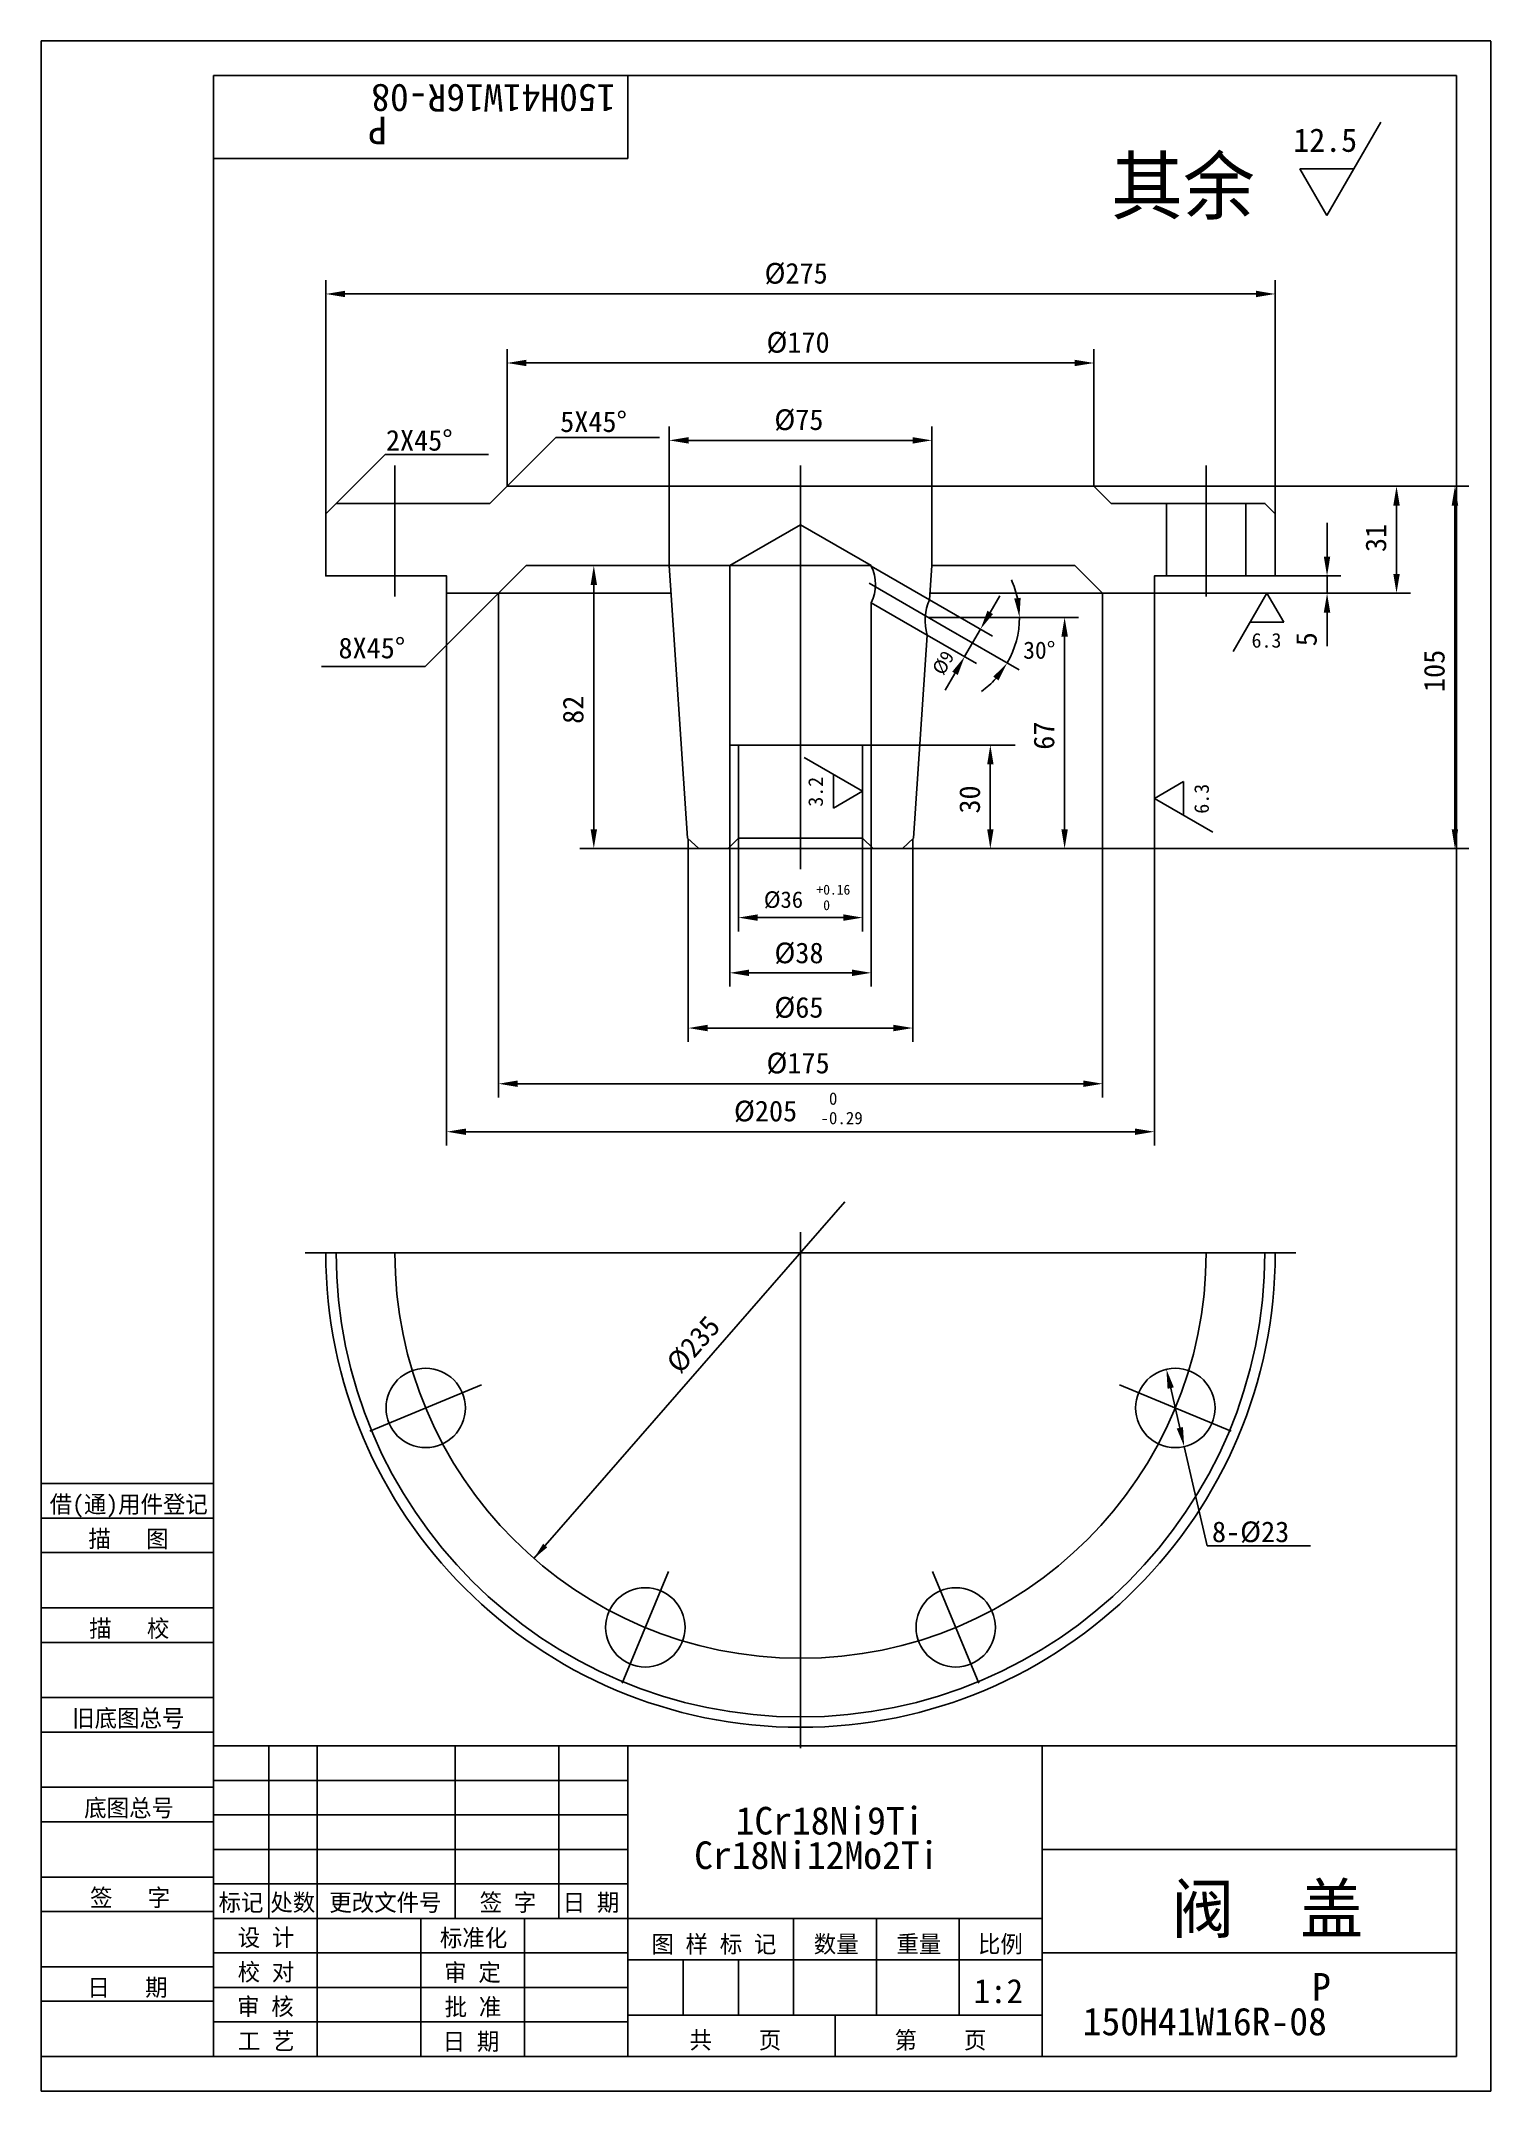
# Model space of a CAD drawing. Header units: metres. Extents: x 0 to 210, y 0 to 297.
import ezdxf

# ---------------------------------------------------------------- set-up
doc = ezdxf.new("R2010")
doc.units = ezdxf.units.M
for name, color, linetype in [('C', 6, 'Continuous'), ('D', 1, 'Continuous'), ('FL', 5, 'Continuous'), ('T', 7, 'Continuous'), ('TL', 4, 'Continuous')]:
    doc.layers.add(name, color=color, linetype=linetype)

# ---------------------------------------------------------------- blocks, each defined once
blk = doc.blocks.new('TUKUN4')
at = {"layer": 'FL'}
for p, q in [((0, 297), (0, 0)), ((210, 297), (0, 297)), ((210, 0), (210, 297)), ((0, 78), (25, 78)), ((0, 70), (25, 70)), ((0, 65), (25, 65)), ((0, 57), (25, 57)), ((0, 52), (25, 52)), ((33, 25), (33, 50)), ((40, 5), (40, 50)), ((60, 25), (60, 50)), ((75, 25), (75, 50)), ((25, 45), (85, 45)), ((0, 44), (25, 44)), ((0, 39), (25, 39)), ((25, 40), (85, 40)), ((25, 35), (85, 35)), ((0, 31), (25, 31)), ((25, 30), (85, 30)), ((0, 26), (25, 26)), ((70, 5), (70, 25)), ((0, 18), (25, 18)), ((25, 20), (85, 20)), ((25, 15), (85, 15)), ((0, 13), (25, 13)), ((25, 10), (85, 10)), ((0, 0), (210, 0))]:
    blk.add_line(p, q, dxfattribs=at)
at = {"layer": 'TL'}
for p, q in [((25, 5), (25, 292)), ((205, 292), (25, 292)), ((85, 292), (85, 280)), ((205, 5), (205, 292)), ((85, 280), (25, 280)), ((0, 88), (25, 88)), ((0, 83), (25, 83)), ((205, 50), (25, 50)), ((85, 5), (85, 50)), ((145, 5), (145, 50)), ((205, 35), (145, 35)), ((145, 25), (25, 25)), ((55, 5), (55, 25)), ((109, 11), (109, 25)), ((121, 11), (121, 25)), ((133, 11), (133, 25)), ((85, 19), (145, 19)), ((93, 11), (93, 19)), ((101, 11), (101, 19)), ((205, 20), (145, 20)), ((145, 11), (85, 11)), ((115, 5), (115, 11)), ((0, 5), (205, 5))]:
    blk.add_line(p, q, dxfattribs=at)
at = {"layer": 'T'}
for s, p in [('借(通)用件登记', (1.26, 83.76)), ('描   图', (6.86, 78.76)), ('描   校', (6.98, 65.76)), ('旧底图总号', (4.52, 52.76)), ('底图总号', (6.25, 39.76)), ('签   字', (7.1, 26.76)), ('标记', (25.71, 26.07)), ('处数', (33.22, 26.07)), ('更改文件号', (41.75, 26.07)), ('签 字', (63.53, 26.07)), ('日 期', (75.57, 26.07)), ('设 计', (28.5, 20.99)), ('标准化', (57.77, 20.93)), ('图 样 标 记', (88.4, 20.04)), ('数量', (111.92, 20.04)), ('重量', (123.88, 20.04)), ('比例', (135.7, 20.04)), ('校 对', (28.48, 15.99)), ('审 定', (58.39, 15.93)), ('日   期', (6.72, 13.76)), ('审 核', (28.41, 10.99)), ('批 准', (58.46, 10.93)), ('共    页', (93.91, 6.13)), ('第    页', (123.62, 6.13)), ('工 艺', (28.52, 5.99)), ('日 期', (58.18, 5.93))]:
    blk.add_text(s, height=2.5, dxfattribs=at).set_placement(p)

msp = doc.modelspace()

# ---------------------------------------------------------------- linework, layer by layer
at = {"layer": 'C'}
for p, q in [((51.25, 235.5), (51.25, 216.5)), ((110, 177), (110, 235.5)), ((168.75, 235.5), (168.75, 216.5)), ((131.11, 212), (119.92, 218.46)), ((110, 124.44), (110, 49.69)), ((38.25, 121.44), (181.75, 121.44)), ((63.81, 102.31), (47.64, 95.61)), ((156.19, 102.31), (172.36, 95.61)), ((90.87, 75.25), (84.17, 59.08)), ((129.13, 75.25), (135.83, 59.08))]:
    msp.add_line(p, q, dxfattribs=at)
msp.add_lwpolyline([(51.25, 121.44, 1), (168.75, 121.44, 1)], format="xyb", dxfattribs=at)
at = {"layer": 'D'}
for p, q in [((194.03, 285.24), (186.23, 271.72)), ((182.33, 278.48), (190.13, 278.48)), ((186.23, 271.72), (182.33, 278.48)), ((41.25, 228.5), (41.25, 262.35)), ((178.75, 228.5), (178.75, 262.35)), ((44.05, 260.35), (175.95, 260.35)), ((67.5, 232.5), (67.5, 252.35)), ((70.3, 250.35), (149.7, 250.35)), ((152.5, 232.5), (152.5, 252.35)), ((90.98, 221), (90.98, 241.14)), ((129.02, 221), (129.02, 241.14)), ((67.5, 232.5), (74.57, 239.57)), ((74.57, 239.57), (89.57, 239.57)), ((93.78, 239.14), (126.22, 239.14)), ((42.75, 230), (49.82, 237.07)), ((49.82, 237.07), (64.82, 237.07)), ((152.5, 232.5), (206.78, 232.5)), ((178.75, 232.5), (190.75, 232.5)), ((197.71, 232.5), (194.32, 232.5)), ((196.32, 229.7), (196.32, 219.8)), ((204.78, 229.7), (204.78, 182.8)), ((186.26, 227.2), (186.26, 224.4)), ((186.26, 222.3), (186.26, 225.1)), ((99.75, 221), (90.98, 221)), ((66.25, 217), (55.64, 206.39)), ((58.75, 217), (58.75, 136.98)), ((66.25, 217), (66.25, 143.93)), ((80.06, 182.8), (80.06, 218.2)), ((153.75, 217), (153.75, 143.93)), ((161.25, 217), (188.26, 217)), ((161.25, 217), (161.25, 136.98)), ((172.67, 208.55), (177.54, 217)), ((177.54, 217), (179.98, 212.78)), ((178.75, 219.5), (188.26, 219.5)), ((186.26, 219.5), (186.26, 217)), ((188.26, 217), (198.32, 217)), ((128.69, 216.06), (137.8, 210.79)), ((137.47, 214.22), (138.87, 216.64)), ((186.26, 214.2), (186.26, 211.4)), ((128.34, 210.94), (135.5, 206.81)), ((128.51, 213.5), (150.25, 213.5)), ((131.11, 212), (141.67, 205.9)), ((136.07, 211.79), (133.77, 207.81)), ((179.98, 212.78), (175.11, 212.78)), ((186.26, 211.4), (186.26, 209.31)), ((148.25, 182.8), (148.25, 210.7)), ((55.64, 206.39), (40.64, 206.39)), ((132.37, 205.38), (130.97, 202.96)), ((99.75, 195), (99.75, 160)), ((110.55, 193.18), (119, 188.3)), ((120.25, 195), (141.08, 195)), ((120.25, 195), (120.25, 160)), ((114.78, 185.86), (114.78, 190.74)), ((137.49, 182.8), (137.49, 192.2)), ((119, 188.3), (114.78, 185.86)), ((161.25, 187.27), (165.47, 189.71)), ((169.7, 182.39), (161.25, 187.27)), ((165.47, 189.71), (165.47, 184.83)), ((93.75, 181.4), (93.75, 152)), ((101, 181.5), (101, 168)), ((119, 181.5), (119, 168)), ((126.25, 181.4), (126.25, 152)), ((95.25, 180), (78.06, 180)), ((124.75, 180), (206.78, 180)), ((126.25, 180), (150.25, 180)), ((126.25, 180), (143.25, 180)), ((103.8, 170), (116.2, 170)), ((102.55, 162), (117.45, 162)), ((96.55, 154), (123.45, 154)), ((69.05, 145.93), (150.95, 145.93)), ((61.55, 138.98), (158.45, 138.98)), ((71.39, 77.16), (116.43, 128.82)), ((164.94, 96.09), (163.62, 101.84)), ((165.57, 93.36), (166.83, 87.9)), ((166.83, 87.9), (168.88, 79)), ((168.88, 79), (183.88, 79))]:
    msp.add_line(p, q, dxfattribs=at)
for start, end in [(12.18, 24.36), (330, 0), (305.64, 317.82)]:
    msp.add_arc((128.51, 213.5), 13.2, start, end, dxfattribs=at)
for points in [[(44.05, 260.82), (44.05, 259.88), (41.25, 260.35)], [(175.95, 260.82), (175.95, 259.88), (178.75, 260.35)], [(70.3, 250.82), (70.3, 249.89), (67.5, 250.35)], [(149.7, 250.82), (149.7, 249.89), (152.5, 250.35)], [(93.78, 239.61), (93.78, 238.67), (90.98, 239.14)], [(126.22, 239.61), (126.22, 238.67), (129.02, 239.14)], [(195.85, 229.7), (196.79, 229.7), (196.32, 232.5)], [(204.31, 229.7), (205.25, 229.7), (204.78, 232.5)], [(79.6, 218.2), (80.53, 218.2), (80.06, 221)], [(185.79, 222.3), (186.72, 222.3), (186.26, 219.5)], [(195.85, 219.8), (196.79, 219.8), (196.32, 217)], [(185.79, 214.2), (186.72, 214.2), (186.26, 217)], [(137.07, 214.45), (137.87, 213.98), (136.07, 211.79)], [(141.88, 216.33), (140.95, 216.23), (141.71, 213.5)], [(147.78, 210.7), (148.72, 210.7), (148.25, 213.5)], [(131.97, 205.62), (132.77, 205.15), (133.77, 207.81)], [(137.92, 204.91), (138.67, 204.36), (139.94, 206.9)], [(137.03, 192.2), (137.96, 192.2), (137.49, 195)], [(79.6, 182.8), (80.53, 182.8), (80.06, 180)], [(137.03, 182.8), (137.96, 182.8), (137.49, 180)], [(147.78, 182.8), (148.72, 182.8), (148.25, 180)], [(204.31, 182.8), (205.25, 182.8), (204.78, 180)], [(103.8, 170.47), (103.8, 169.53), (101, 170)], [(116.2, 170.47), (116.2, 169.53), (119, 170)], [(102.55, 162.47), (102.55, 161.53), (99.75, 162)], [(117.45, 162.47), (117.45, 161.53), (120.25, 162)], [(96.55, 154.47), (96.55, 153.53), (93.75, 154)], [(123.45, 154.47), (123.45, 153.53), (126.25, 154)], [(69.05, 146.4), (69.05, 145.46), (66.25, 145.93)], [(150.95, 146.4), (150.95, 145.46), (153.75, 145.93)], [(61.55, 139.44), (61.55, 138.51), (58.75, 138.98)], [(158.45, 139.44), (158.45, 138.51), (161.25, 138.98)], [(163.16, 101.73), (164.07, 101.94), (162.99, 104.56)], [(164.49, 95.98), (165.39, 96.19), (165.57, 93.36)], [(72.72, 79.28), (71.39, 77.16), (73.31, 78.76)]]:
    msp.add_solid(points, dxfattribs=at)
at = {"layer": 'TL'}
for p, q in [((67.5, 232.5), (65, 230)), ((152.5, 232.5), (155, 230)), ((163, 230), (155, 230)), ((163, 230), (174.5, 230)), ((163, 230), (163, 219.5)), ((174.5, 230), (174.5, 219.5)), ((99.75, 221), (110, 226.92)), ((110, 226.92), (120.25, 221)), ((66.25, 217), (70.25, 221)), ((70.25, 221), (90.98, 221)), ((99.75, 221), (120.25, 221)), ((128.69, 216.06), (120.25, 220.93)), ((149.75, 221), (129.02, 221)), ((153.75, 217), (149.75, 221)), ((66.25, 217), (91.25, 217)), ((153.75, 217), (128.75, 217)), ((174.5, 219.5), (163, 219.5)), ((128.34, 210.94), (120.25, 215.62)), ((101, 195), (119, 195)), ((101, 181.5), (119, 181.5)), ((120.5, 180), (99.5, 180))]:
    msp.add_line(p, q, dxfattribs=at)
for points in [[(67.5, 232.5), (152.5, 232.5)], [(66.25, 217), (58.75, 217), (58.75, 219.5), (41.25, 219.5), (41.25, 228.5), (42.75, 230), (65, 230)], [(174.5, 230), (177.25, 230), (178.75, 228.5), (178.75, 219.5), (174.5, 219.5)], [(99.75, 221), (99.75, 195), (101, 195), (101, 181.5), (99.5, 180), (95.25, 180), (93.65, 181.5), (90.98, 221)], [(120.25, 220.93), (120.25, 221)], [(129.02, 221), (128.69, 216.06)], [(163, 219.5), (161.25, 219.5), (161.25, 217), (153.75, 217)], [(128.34, 210.94), (126.35, 181.5), (124.75, 180), (120.5, 180), (119, 181.5), (119, 195), (120.25, 195), (120.25, 215.62)]]:
    msp.add_lwpolyline(points, dxfattribs=at)
for points in [[(120.25, 220.93, -0.23), (120.25, 215.62, -0.23)], [(128.69, 216.06, 0.18), (128.34, 210.94, 0.18)], [(41.25, 121.44, 1), (178.75, 121.44, 1)], [(42.75, 121.44, 1), (177.25, 121.44, 1)]]:
    msp.add_lwpolyline(points, format="xyb", dxfattribs=at)
for centre in [(55.72, 98.96), (164.28, 98.96), (87.52, 67.17), (132.48, 67.17)]:
    msp.add_circle(centre, 5.75, dxfattribs=at)

# ---------------------------------------------------------------- block references
at = {"layer": 'D'}
msp.add_blockref('TUKUN4', (0, 0), dxfattribs=at)

# ---------------------------------------------------------------- texts
for s, height, rotation, p in [('150H41W16R-08', 4, 180, (83.2, 290.74)), ('P', 4, 180, (50.1, 286.03)), ('31', 3, 90, (194.82, 222.96)), ('5', 3, 90, (184.76, 209.31)), ('%%C9', 2, 60, (130.67, 204.97)), ('105', 3, 90, (203.28, 202.68)), ('82', 3, 90, (78.56, 198.07)), ('67', 3, 90, (146.75, 194.32)), ('3.2', 2.12, 90, (113.24, 186.07)), ('30', 3, 90, (135.99, 185.07)), ('6.3', 2.12, 90, (169.14, 185.05)), ('%%C235', 3, 48.92, (92.57, 103.74))]:
    msp.add_text(s, height=height, rotation=rotation, dxfattribs=at).set_placement(p)
for s, height, p in [('12.5', 3.4, (181.37, 280.94)), ('其余', 8, (155, 272)), ('%%C275', 3, (104.79, 261.85)), ('%%C170', 3, (105.07, 251.85)), ('%%C75', 3, (106.21, 240.64)), ('2X45%%D', 3, (49.95, 237.65)), ('5X45%%D', 3, (75.19, 240.35)), ('6.3', 2.12, (175.32, 209.11)), ('8X45%%D', 3, (43.08, 207.56)), ('30%%D', 2.5, (142.25, 207.5)), ('%%C36', 2.4, (104.68, 171.41)), ('+0.16', 1.44, (112.31, 173.33)), (' 0', 1.44, (112.31, 171.08)), ('%%C38', 3, (106.22, 163.39)), ('%%C65', 3, (106.21, 155.5)), ('%%C175', 3, (105.07, 147.43)), ('%%C205', 3, (100.36, 140.48)), (' 0', 1.8, (112.89, 142.88)), ('-0.29', 1.8, (112.89, 140.06)), ('8-%%C23', 3, (169.59, 79.52)), ('1Cr18Ni9Ti', 4, (100.6, 37.16)), ('Cr18Ni12Mo2Ti', 4, (94.6, 32.16)), ('阀  盖', 7, (163.73, 22.91)), ('1:2', 3.5, (135.08, 12.73)), ('P', 4, (184.08, 13.09)), ('150H41W16R-08', 4, (150.86, 8.07))]:
    msp.add_text(s, height=height, dxfattribs=at).set_placement(p)

doc.saveas('drawing.dxf')
